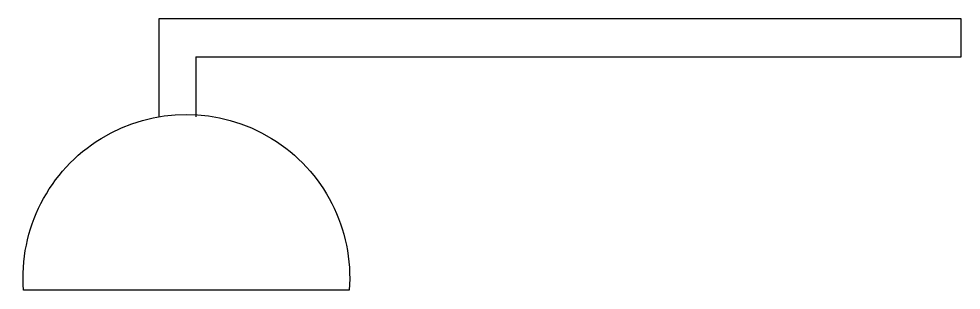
# Model space of a CAD drawing. Extents: x -0.577 to 0.033, y -0.149 to 0.026.
import ezdxf

# ---------------------------------------------------------------- set-up
doc = ezdxf.new("R2010")
doc.units = 0
doc.header["$MEASUREMENT"] = 0
doc.layers.add('ESQUAD', color=2, linetype='CONTINUOUS')

# ---------------------------------------------------------------- blocks, each defined once
blk = doc.blocks.new('CHUVC')
at = {"layer": 'ESQUAD'}
for p, q in [((0, 0), (0, 0.03075)), ((0, 0.03075), (0.55353, 0.03075)), ((0.55353, 0.03075), (0.64992, 0.03075)), ((0.64992, 0.03075), (0.64992, -0.04856)), ((0.61992, 0), (0, 0)), ((0.61992, 0), (0.61992, -0.04856)), ((0.4957, -0.18909), (0.75949, -0.18909))]:
    blk.add_line(p, q, dxfattribs=at)
blk.add_arc((0.62759, -0.17895), 0.13228, 355.60208, 184.39792, dxfattribs=at)

msp = doc.modelspace()

# ---------------------------------------------------------------- block references
at = {"layer": 'ESQUAD', "xscale": -0.8, "yscale": 0.8, "zscale": 0.8}
msp.add_blockref('CHUVC', (0.03314, 0.0018), dxfattribs=at)

doc.saveas('drawing.dxf')
